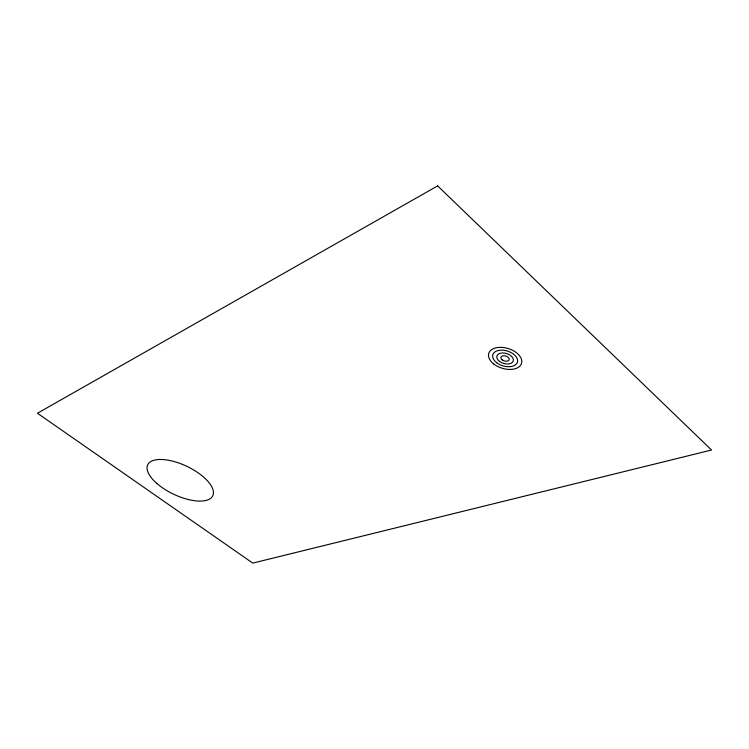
<?xml version="1.0" encoding="UTF-8"?>
<svg xmlns="http://www.w3.org/2000/svg" width="749" height="749" viewBox="0 0 749 749"><rect width="100%" height="100%" fill="white"/><g stroke="black" fill="none" stroke-linecap="round" stroke-linejoin="round"><path stroke-width="1.12" d="M437.65 185.892L37.45 413.242L252.787 563.108L711.55 450.027L437.65 185.892M156.756 483.367A36.027 15.429 25.4 0 0 212.342 496.54A36.027 15.429 25.4 0 0 171.699 460.925A36.027 15.429 25.4 0 0 156.756 483.367M493.909 364.117A17.133 10.308 16.9 0 0 521.416 363.714A17.133 10.308 16.9 0 0 500.079 347.339A17.133 10.308 16.9 0 0 493.909 364.117M496.709 362.75A12.855 7.733 16.9 0 0 517.325 362.413A12.855 7.733 16.9 0 0 501.268 350.148A12.855 7.733 16.9 0 0 496.709 362.75M499.508 361.364A8.567 5.159 16.9 0 0 513.234 361.102A8.567 5.159 16.9 0 0 502.504 352.948A8.567 5.159 16.9 0 0 499.508 361.364M502.289 359.951A4.288 2.575 16.9 0 0 509.142 359.801A4.288 2.575 16.9 0 0 503.759 355.728A4.288 2.575 16.9 0 0 502.289 359.951"/></g></svg>
